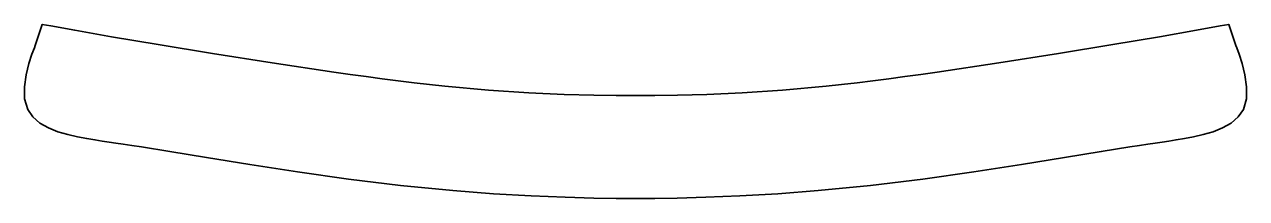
# Model space of a CAD drawing. Extents: x 0 to 5903, y -839 to 0.
import ezdxf

# ---------------------------------------------------------------- set-up
doc = ezdxf.new("R2010")
doc.units = 0
doc.linetypes.add('Solid', pattern=[0])

msp = doc.modelspace()

# ---------------------------------------------------------------- linework, layer by layer
at = {"color": 2, "linetype": 'Solid', "lineweight": 35}
msp.add_lwpolyline([(2976, -342), (3045, -342), (3154, -341), (3296, -337), (3467, -329), (3661, -316), (3873, -297), (3947, -289), (4022, -281), (4098, -272), (4175, -262), (4252, -251), (4330, -241), (4409, -230), (4707, -185), (4994, -140), (5257, -97), (5483, -59), (5661, -28), (5776, -7), (5817, 0), (5851, -101), (5856, -112), (5867, -143), (5882, -188), (5895, -242), (5903, -301), (5902, -358), (5888, -410), (5863, -446), (5828, -475), (5787, -499), (5741, -517), (5693, -531), (5646, -541), (5603, -550), (5563, -556), (5528, -562), (5495, -567), (5461, -572), (5426, -577), (5386, -583), (5339, -590), (5201, -613), (5024, -642), (4816, -675), (4585, -710), (4339, -745), (4086, -776), (3834, -801), (3639, -816), (3456, -826), (3292, -833), (3153, -837), (3045, -839), (2976, -839), (2952, -839), (2927, -839), (2858, -839), (2751, -837), (2612, -833), (2447, -826), (2265, -816), (2069, -801), (1817, -776), (1565, -745), (1319, -710), (1088, -675), (880, -642), (703, -613), (565, -590), (518, -583), (477, -577), (442, -572), (409, -567), (376, -562), (340, -556), (301, -550), (257, -541), (210, -531), (162, -517), (116, -499), (75, -475), (40, -446), (16, -410), (1, -358), (0, -301), (8, -242), (21, -188), (36, -143), (48, -112), (52, -101), (86, 0), (127, -7), (243, -28), (420, -59), (646, -97), (909, -140), (1196, -185), (1495, -230), (1573, -241), (1651, -251), (1728, -262), (1805, -272), (1882, -281), (1957, -289), (2031, -297), (2242, -316), (2436, -329), (2607, -337), (2750, -341), (2858, -342), (2927, -342), (2952, -342), (2976, -342)], close=True, dxfattribs=at)

doc.saveas('drawing.dxf')
